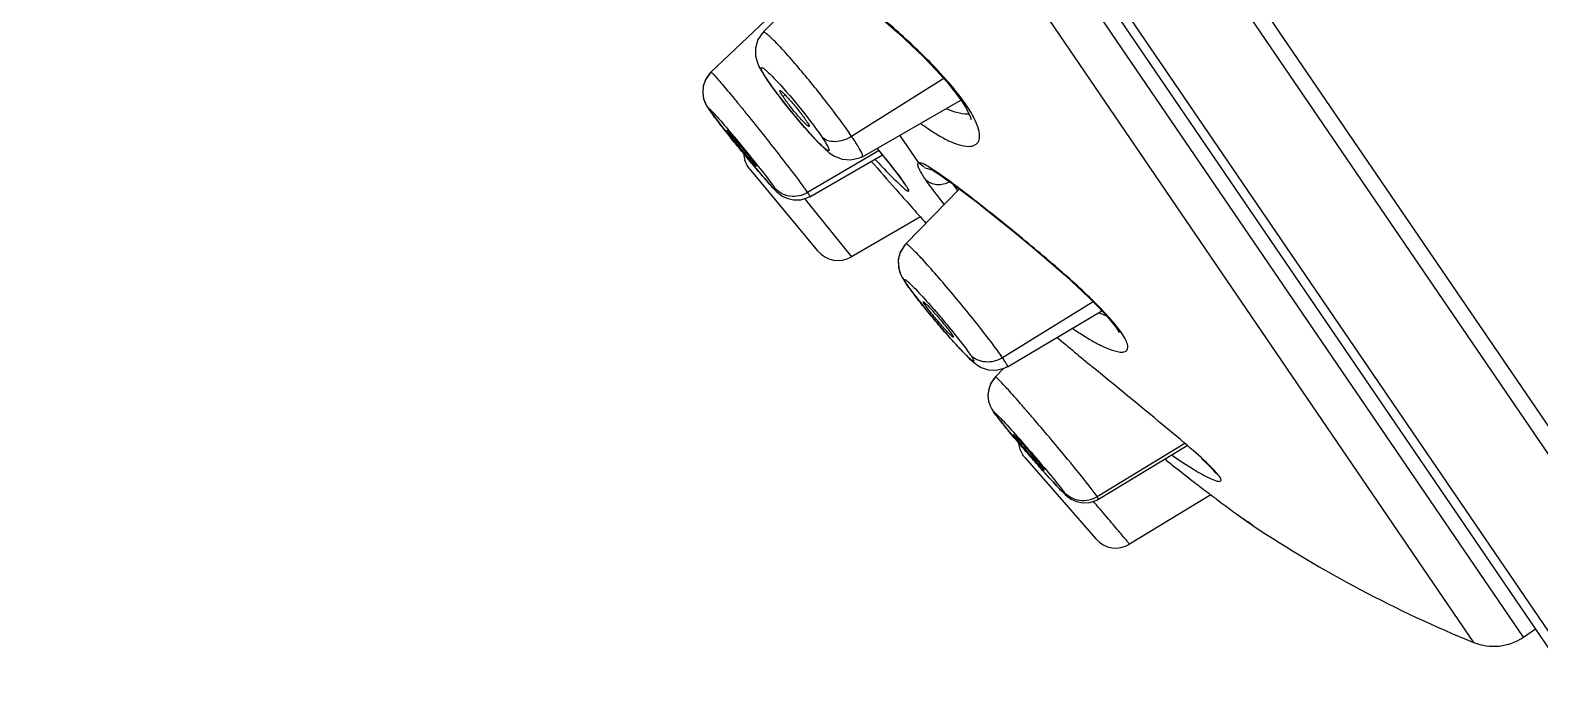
# Model space of a CAD drawing. Header units: millimetres. Extents: x 1122 to 8358, y -1894 to -296.
# Drawn here: x 7956.05 to 7984.51, y -635.39 to -622.93 of the extents above; entities that cross this region are included whole.
import ezdxf

# ---------------------------------------------------------------- set-up
doc = ezdxf.new("R2010")
doc.units = ezdxf.units.MM
doc.header["$LTSCALE"] = 3
doc.layers.add('DEF_LAYER_ASSEM_MEMBER', color=7, linetype='Continuous')

msp = doc.modelspace()

# ---------------------------------------------------------------- linework, layer by layer
at = {"layer": 'DEF_LAYER_ASSEM_MEMBER', "color": 9, "linetype": 'Continuous'}
for p, q in [((7985.436, -635.392), (7941.588, -571.048)), ((7986.127, -633.067), (7944.004, -571.255)), ((7944.813, -571.935), (7987.965, -635.243)), ((7984.202, -634.379), (7942.079, -572.567)), ((7941.642, -573.405), (7983.262, -634.479)), ((7969.973, -623.905), (7969.947, -623.872)), ((7973.274, -623.846), (7971.538, -624.937)), ((7970.281, -624.151), (7970.244, -624.186)), ((7973.609, -624.268), (7973.692, -624.338)), ((7968.872, -624.458), (7968.846, -624.424)), ((7972.803, -625.435), (7972.449, -624.915)), ((7972.055, -625.206), (7970.706, -625.998)), ((7972.546, -625.837), (7972.512, -625.795)), ((7970.651, -626.11), (7970.673, -626.137)), ((7970.673, -626.137), (7970.719, -626.194)), ((7970.719, -626.194), (7971.533, -627.211)), ((7972.597, -627.755), (7972.565, -627.715)), ((7972.928, -628.095), (7972.916, -628.108)), ((7976.091, -628.055), (7974.381, -629.11)), ((7976.626, -628.644), (7976.529, -628.554)), ((7974.246, -630.175), (7974.211, -630.13)), ((7977.816, -630.728), (7976.168, -631.733)), ((7977.474, -631.046), (7977.443, -631.022)), ((7978.47, -631.35), (7978.365, -631.247)), ((7976.192, -631.775), (7976.168, -631.733)), ((7976.117, -631.846), (7976.095, -631.82)), ((7979.096, -632.271), (7979.007, -632.208)), ((7979.1, -632.273), (7979.096, -632.271))]:
    msp.add_line(p, q, dxfattribs=at)
at = {"layer": 'DEF_LAYER_ASSEM_MEMBER', "color": 7, "linetype": 'Continuous'}
for p, q in [((7985.082, -635.177), (7941.658, -571.457)), ((7970.988, -621.855), (7969.868, -622.974)), ((7969.922, -622.746), (7968.886, -623.727)), ((7969.868, -622.974), (7969.868, -622.974)), ((7968.886, -623.726), (7968.865, -623.747)), ((7973.127, -623.681), (7973.338, -623.917)), ((7969.946, -623.872), (7970.028, -623.988)), ((7969.947, -623.872), (7969.946, -623.872)), ((7970.028, -623.988), (7970.178, -624.19)), ((7973.338, -623.917), (7973.521, -624.145)), ((7970.178, -624.19), (7970.34, -624.398)), ((7971.744, -625.323), (7973.599, -624.251)), ((7973.521, -624.145), (7973.608, -624.267)), ((7973.608, -624.267), (7973.609, -624.268)), ((7973.609, -624.268), (7973.686, -624.389)), ((7968.81, -624.367), (7968.839, -624.413)), ((7968.839, -624.413), (7968.846, -624.424)), ((7968.839, -624.413), (7968.846, -624.424)), ((7968.937, -624.55), (7969.019, -624.658)), ((7970.34, -624.398), (7970.504, -624.598)), ((7970.504, -624.598), (7970.659, -624.78)), ((7973.686, -624.389), (7973.772, -624.556)), ((7973.772, -624.556), (7973.793, -624.617)), ((7969.196, -624.845), (7969.183, -624.822)), ((7969.216, -624.908), (7969.323, -625.041)), ((7970.659, -624.78), (7970.8, -624.938)), ((7970.8, -624.938), (7970.922, -625.067)), ((7969.729, -625.481), (7969.741, -625.502)), ((7970.75, -626.074), (7972.118, -625.284)), ((7971.684, -625.343), (7971.74, -625.315)), ((7971.74, -625.315), (7971.74, -625.315)), ((7969.615, -625.549), (7970.896, -627.097)), ((7972.512, -625.795), (7972.511, -625.795)), ((7973.57, -625.926), (7972.558, -626.964)), ((7972.833, -626.456), (7971.533, -627.211)), ((7972.557, -626.964), (7972.557, -626.964)), ((7972.564, -627.713), (7972.612, -627.781)), ((7972.565, -627.715), (7972.564, -627.713)), ((7972.612, -627.781), (7972.714, -627.919)), ((7972.714, -627.919), (7972.833, -628.071)), ((7972.833, -628.071), (7972.962, -628.232)), ((7974.475, -629.285), (7976.256, -628.227)), ((7973.228, -628.549), (7973.356, -628.695)), ((7976.478, -628.483), (7976.528, -628.552)), ((7976.529, -628.554), (7976.528, -628.552)), ((7974.247, -629.472), (7974.236, -629.484)), ((7974.401, -629.312), (7974.248, -629.473)), ((7974.121, -629.706), (7974.108, -629.823)), ((7974.163, -629.59), (7974.121, -629.706)), ((7974.236, -629.484), (7974.163, -629.59)), ((7974.108, -629.823), (7974.12, -629.931)), ((7974.12, -629.931), (7974.149, -630.019)), ((7974.18, -630.08), (7974.211, -630.13)), ((7974.211, -630.13), (7974.209, -630.126)), ((7974.299, -630.248), (7974.383, -630.354)), ((7974.596, -630.573), (7974.589, -630.56)), ((7974.592, -630.606), (7974.707, -630.742)), ((7976.192, -631.776), (7977.862, -630.767)), ((7974.809, -631.001), (7976.142, -632.529)), ((7975.051, -631.139), (7975.156, -631.257)), ((7978.301, -631.173), (7978.35, -631.227)), ((7975.161, -631.215), (7975.168, -631.228)), ((7978.35, -631.227), (7978.365, -631.247)), ((7978.365, -631.247), (7978.365, -631.247)), ((7978.31, -631.697), (7976.778, -632.627)), ((7978.798, -632.058), (7979.018, -632.216)), ((7979.018, -632.216), (7979.093, -632.269)), ((7984.202, -634.379), (7984.431, -634.223))]:
    msp.add_line(p, q, dxfattribs=at)
for points in [[(7970.474, -621.557), (7970.472, -621.556), (7970.482, -621.56), (7970.525, -621.577), (7970.596, -621.612), (7970.694, -621.666), (7970.815, -621.74), (7970.958, -621.835), (7971.122, -621.948), (7971.306, -622.082), (7971.507, -622.234), (7971.722, -622.403), (7971.948, -622.586), (7972.181, -622.783), (7972.42, -622.993), (7972.661, -623.215), (7972.899, -623.445), (7973.127, -623.681)], [(7969.868, -622.974), (7969.771, -623.11), (7969.723, -623.271), (7969.725, -623.417), (7969.754, -623.531), (7969.791, -623.617), (7969.837, -623.701)], [(7968.886, -623.726), (7968.87, -623.742), (7968.787, -623.856), (7968.741, -623.983), (7968.73, -624.11), (7968.747, -624.224), (7968.779, -624.311), (7968.81, -624.367)], [(7968.865, -623.747), (7968.784, -623.862), (7968.74, -623.988)], [(7969.837, -623.701), (7969.902, -623.805), (7969.947, -623.872)], [(7968.74, -623.988), (7968.73, -624.114), (7968.748, -624.226), (7968.78, -624.312)], [(7968.845, -624.422), (7968.871, -624.46), (7968.937, -624.55)], [(7969.019, -624.658), (7969.114, -624.779), (7969.216, -624.908)], [(7969.323, -625.041), (7969.431, -625.174), (7969.537, -625.304)], [(7970.922, -625.067), (7971.026, -625.168), (7971.117, -625.246), (7971.216, -625.313), (7971.357, -625.369), (7971.52, -625.382), (7971.684, -625.343)], [(7972.02, -625.163), (7972.134, -625.303), (7972.247, -625.444), (7972.347, -625.572), (7972.431, -625.683)], [(7969.537, -625.304), (7969.639, -625.427), (7969.735, -625.541)], [(7969.735, -625.541), (7969.822, -625.643), (7969.899, -625.733)], [(7969.899, -625.733), (7969.966, -625.809), (7970.023, -625.873), (7970.072, -625.925), (7970.114, -625.968), (7970.157, -626.008), (7970.219, -626.055), (7970.317, -626.105), (7970.443, -626.136), (7970.579, -626.132)], [(7972.431, -625.683), (7972.496, -625.772), (7972.511, -625.795)], [(7973.018, -625.55), (7973.017, -625.55), (7973.03, -625.556), (7973.076, -625.581), (7973.144, -625.623), (7973.231, -625.681), (7973.335, -625.754), (7973.456, -625.841), (7973.592, -625.942), (7973.743, -626.057), (7973.908, -626.185), (7974.086, -626.326), (7974.277, -626.479), (7974.479, -626.642), (7974.691, -626.814), (7974.908, -626.994), (7975.129, -627.181), (7975.352, -627.373), (7975.574, -627.568), (7975.791, -627.765), (7975.996, -627.961), (7976.185, -628.15)], [(7972.512, -625.795), (7972.535, -625.83), (7972.542, -625.843)], [(7970.579, -626.132), (7970.715, -626.089), (7970.749, -626.072)], [(7972.448, -627.134), (7972.415, -627.28), (7972.425, -627.422), (7972.461, -627.535), (7972.501, -627.614), (7972.546, -627.686)], [(7972.557, -626.964), (7972.531, -626.993), (7972.452, -627.124), (7972.416, -627.265), (7972.422, -627.406), (7972.455, -627.523), (7972.496, -627.605)], [(7972.557, -626.964), (7972.526, -626.999), (7972.448, -627.134)], [(7972.496, -627.605), (7972.543, -627.681), (7972.565, -627.715)], [(7972.962, -628.232), (7973.096, -628.393), (7973.228, -628.549)], [(7976.185, -628.15), (7976.349, -628.327), (7976.478, -628.483)], [(7976.529, -628.554), (7976.554, -628.592), (7976.58, -628.638)], [(7973.356, -628.695), (7973.474, -628.829), (7973.582, -628.946)], [(7973.582, -628.946), (7973.676, -629.044), (7973.755, -629.123), (7973.823, -629.185), (7973.89, -629.239)], [(7973.89, -629.239), (7973.98, -629.295), (7974.112, -629.34), (7974.262, -629.348), (7974.416, -629.309), (7974.473, -629.279)], [(7974.247, -629.472), (7974.166, -629.584), (7974.122, -629.7), (7974.108, -629.818), (7974.12, -629.927), (7974.148, -630.017), (7974.18, -630.081)], [(7974.209, -630.126), (7974.235, -630.163), (7974.299, -630.248)], [(7974.383, -630.354), (7974.483, -630.476), (7974.592, -630.606)], [(7974.707, -630.742), (7974.824, -630.878), (7974.94, -631.012), (7975.051, -631.139)], [(7978.131, -631.008), (7978.228, -631.1), (7978.301, -631.173)], [(7975.156, -631.257), (7975.25, -631.362), (7975.334, -631.454)], [(7975.334, -631.454), (7975.406, -631.532), (7975.467, -631.596), (7975.518, -631.648), (7975.561, -631.689), (7975.605, -631.728), (7975.673, -631.776), (7975.775, -631.822), (7975.898, -631.846), (7976.028, -631.838)], [(7976.028, -631.838), (7976.159, -631.794), (7976.192, -631.775)]]:
    msp.add_lwpolyline(points, dxfattribs=at)
at = {"layer": 'DEF_LAYER_ASSEM_MEMBER', "color": 9, "linetype": 'Continuous'}
for centre, radius, start, end in [((7970.32, -626.654), 4.091, 35.9193, 38.2559), ((7970.97, -626.181), 3.287, 34.113, 35.9009), ((7973.722, -624.093), 0.428, 271.2434, 274.4422), ((7973.1, -625.162), 0.404, 242.619, 260.4869), ((7970.413, -627.293), 2.582, 34.3022, 35.2514), ((8042.594, -548.987), 104.269, 229.88187, 230.35999), ((7996.731, -607.187), 30.661, 231.0923, 231.5791), ((7997.041, -606.797), 31.159, 231.5777, 232.3153), ((7997.256, -606.516), 31.513, 232.3182, 232.9507), ((7976.85, -632.669), 2.093, 43.0868, 43.7193), ((7997.274, -606.494), 31.542, 232.9497, 233.3276), ((7997.658, -605.977), 32.186, 233.3278, 234.586)]:
    msp.add_arc(centre, radius, start, end, dxfattribs=at)
at = {"layer": 'DEF_LAYER_ASSEM_MEMBER', "color": 7, "linetype": 'Continuous'}
for centre, radius, start, end in [((7970.009, -625.229), 0.508, 184.788, 198.1698), ((8139.506, -478.593), 222.808, 221.21827, 221.39739), ((8152.406, -467.217), 240.007, 221.39814, 221.60439), ((7971.282, -626.778), 0.5, 219.605, 300.143), ((7992.036, -612.893), 23.301, 236.2767, 247.8802), ((7976.519, -632.2), 0.5, 221.105, 301.2626), ((7983.639, -633.553), 1, 247.8802, 304.2731)]:
    msp.add_arc(centre, radius, start, end, dxfattribs=at)
at = {"layer": 'DEF_LAYER_ASSEM_MEMBER', "color": 9, "linetype": 'Continuous'}
for points, start_tangent, end_tangent in [([(7973.334, -623.884), (7972.653, -623.188), (7971.89, -622.522), (7971.164, -621.961), (7970.58, -621.576)], (-0.659093, 0.752062), (-0.86692, 0.498447)), ([(7971.538, -624.937), (7971.078, -624.31), (7970.804, -623.963), (7970.529, -623.632), (7970.278, -623.345), (7970.074, -623.13), (7969.995, -623.054), (7969.934, -623.002), (7969.891, -622.975), (7969.868, -622.974)], (-0.562776, 0.826609), (-0.719323, -0.694676)), ([(7968.886, -623.727), (7968.892, -623.729), (7968.903, -623.738), (7968.921, -623.755), (7968.944, -623.779), (7969.008, -623.851), (7969.095, -623.95), (7969.2, -624.075), (7969.321, -624.222), (7969.455, -624.385), (7969.599, -624.563), (7969.901, -624.941), (7970.193, -625.314), (7970.636, -625.898)], (0.750576, 0.660784), (0.585881, -0.810397)), ([(7969.833, -623.659), (7969.836, -623.641), (7969.855, -623.643), (7969.888, -623.664), (7969.936, -623.704)], (-0.17976, 0.98371), (0.74783, -0.66389)), ([(7969.973, -623.905), (7969.874, -623.749), (7969.846, -623.695), (7969.833, -623.659)], (-0.563142, 0.82636), (-0.17976, 0.98371)), ([(7969.936, -623.704), (7969.966, -623.731), (7970.072, -623.836)], (0.74783, -0.66389), (0.693057, -0.720882)), ([(7970.974, -624.945), (7971.042, -625.05), (7971.088, -625.129), (7971.102, -625.159), (7971.11, -625.181), (7971.111, -625.196), (7971.107, -625.204), (7971.081, -625.198), (7971.032, -625.163), (7970.961, -625.099), (7970.872, -625.01), (7970.768, -624.898), (7970.652, -624.768), (7970.403, -624.473), (7969.973, -623.905)], (0.563138, -0.826363), (-0.563142, 0.82636)), ([(7970.072, -623.836), (7970.542, -624.375), (7970.974, -624.945)], (0.693057, -0.720882), (0.563138, -0.826363)), ([(7973.532, -624.121), (7973.486, -624.063), (7973.335, -623.885)], (-0.618534, 0.785758), (-0.66033, 0.750976)), ([(7973.815, -624.536), (7973.788, -624.488), (7973.692, -624.338)], (-0.483894, 0.875127), (-0.565575, 0.824697)), ([(7968.872, -624.458), (7968.859, -624.438), (7968.849, -624.423), (7968.844, -624.412), (7968.842, -624.406), (7968.845, -624.405), (7968.851, -624.409), (7968.861, -624.417), (7968.874, -624.43)], (-0.563133, 0.826366), (0.713786, -0.700364)), ([(7968.961, -624.58), (7968.934, -624.544), (7968.872, -624.458)], (-0.601124, 0.799156), (-0.563133, 0.826366)), ([(7968.874, -624.43), (7968.892, -624.448), (7968.966, -624.528)], (0.713786, -0.700364), (0.668541, -0.743675)), ([(7970.085, -625.907), (7970.113, -625.958), (7970.061, -625.912), (7969.939, -625.778), (7969.761, -625.571), (7969.547, -625.316), (7969.325, -625.044), (7969.121, -624.788), (7968.961, -624.58)], (0.563138, -0.826363), (-0.601124, 0.799156)), ([(7968.966, -624.528), (7969.238, -624.843), (7969.58, -625.257), (7969.893, -625.65), (7970.085, -625.907)], (0.668541, -0.743675), (0.563138, -0.826363)), ([(7973.466, -624.472), (7973.434, -624.461), (7973.335, -624.421)], (-0.947887, 0.318607), (-0.915982, 0.40122)), ([(7973.731, -624.521), (7973.673, -624.519), (7973.466, -624.472)], (-0.999751, -0.022323), (-0.947887, 0.318607)), ([(7973.898, -624.71), (7973.881, -624.669), (7973.815, -624.536)], (-0.358659, 0.933469), (-0.483894, 0.875127)), ([(7972.849, -624.699), (7973.122, -624.884), (7973.366, -625.018), (7973.573, -625.098), (7973.74, -625.125), (7973.862, -625.099), (7973.933, -625.022), (7973.947, -624.892), (7973.899, -624.712)], (0.805812, -0.592172), (-0.36669, 0.930343)), ([(7971.538, -624.937), (7971.387, -625.008), (7971.224, -625.037), (7971.078, -625.013), (7970.974, -624.945)], (-0.846754, -0.531985), (-0.693281, 0.720667)), ([(7971.671, -625.144), (7971.644, -625.099), (7971.538, -624.937)], (-0.513335, 0.858188), (-0.56404, 0.825747)), ([(7971.74, -625.315), (7971.745, -625.299), (7971.735, -625.265), (7971.671, -625.144)], (0.859717, 0.51077), (-0.513335, 0.858188)), ([(7972.371, -625.601), (7972.297, -625.506), (7972.027, -625.169)], (-0.6107, 0.791862), (-0.633846, 0.773459)), ([(7971.986, -625.377), (7972.113, -625.512), (7972.42, -625.821)], (0.683458, -0.72999), (0.724959, -0.688792)), ([(7972.859, -625.639), (7972.814, -625.556), (7972.789, -625.494), (7972.786, -625.454), (7972.803, -625.435)], (-0.512502, 0.858686), (0.952948, 0.303133)), ([(7973.162, -625.625), (7973.032, -625.538), (7972.927, -625.476), (7972.851, -625.441), (7972.804, -625.435)], (-0.823071, 0.567938), (-0.96303, -0.269392)), ([(7972.914, -625.52), (7972.804, -625.435)], (-0.887718, 0.460388), (-0.673928, 0.738797)), ([(7972.521, -625.802), (7972.49, -625.759), (7972.371, -625.601)], (-0.576724, 0.816939), (-0.6107, 0.791862)), ([(7972.934, -625.755), (7972.913, -625.724), (7972.859, -625.639)], (-0.561975, 0.827154), (-0.512502, 0.858686)), ([(7973.388, -625.793), (7973.144, -625.848), (7972.934, -625.755)], (-0.872511, -0.488595), (-0.711555, 0.702631)), ([(7973.284, -626.217), (7973.179, -626.086), (7972.934, -625.755)], (-0.630213, 0.776422), (-0.563539, 0.826089)), ([(7976.342, -628.297), (7975.601, -627.582), (7974.704, -626.817), (7973.834, -626.124), (7973.162, -625.625)], (-0.677642, 0.735392), (-0.823071, 0.567938)), ([(7970.706, -625.998), (7970.372, -626.065), (7970.085, -625.907)], (-0.862631, -0.505833), (-0.642062, 0.766653)), ([(7970.636, -625.898), (7970.656, -625.927), (7970.706, -625.998)], (0.585881, -0.810397), (0.562707, -0.826657)), ([(7970.706, -625.998), (7970.727, -626.029), (7970.741, -626.052), (7970.749, -626.067), (7970.75, -626.074)], (0.563311, -0.826245), (-0.629329, -0.777139)), ([(7972.42, -625.821), (7972.488, -625.884), (7972.542, -625.93), (7972.581, -625.959), (7972.595, -625.967), (7972.605, -625.97), (7972.612, -625.969), (7972.614, -625.964), (7972.613, -625.954), (7972.607, -625.939), (7972.584, -625.897), (7972.546, -625.837)], (0.724959, -0.688792), (-0.562503, 0.826795)), ([(7973.432, -625.823), (7973.456, -625.856), (7973.535, -625.961)], (0.578551, -0.815646), (0.611678, -0.791107)), ([(7974.381, -629.11), (7974.197, -628.855), (7973.94, -628.521), (7973.64, -628.148), (7973.327, -627.773), (7973.034, -627.435), (7972.905, -627.292), (7972.793, -627.171), (7972.699, -627.076), (7972.627, -627.008), (7972.58, -626.97), (7972.557, -626.964)], (-0.562626, 0.826712), (-0.726725, -0.686929)), ([(7972.597, -627.755), (7972.547, -627.676), (7972.535, -627.651), (7972.532, -627.637), (7972.539, -627.634), (7972.554, -627.641), (7972.578, -627.659), (7972.61, -627.686)], (-0.563143, 0.826359), (0.739799, -0.672828)), ([(7972.714, -627.916), (7972.68, -627.871), (7972.597, -627.755)], (-0.603656, 0.797245), (-0.563143, 0.826359)), ([(7972.61, -627.686), (7972.636, -627.711), (7972.733, -627.808)], (0.739799, -0.672828), (0.694037, -0.71994)), ([(7973.778, -629.06), (7973.818, -629.122), (7973.831, -629.145), (7973.838, -629.162), (7973.841, -629.173), (7973.838, -629.178), (7973.83, -629.176), (7973.817, -629.169), (7973.777, -629.138), (7973.719, -629.084), (7973.645, -629.01), (7973.557, -628.917), (7973.458, -628.808), (7973.349, -628.687), (7973.121, -628.421), (7972.9, -628.153), (7972.714, -627.916)], (0.563138, -0.826363), (-0.603656, 0.797245)), ([(7972.733, -627.808), (7973.301, -628.45), (7973.582, -628.797), (7973.778, -629.06)], (0.694037, -0.71994), (0.563138, -0.826363)), ([(7976.346, -628.324), (7976.314, -628.312), (7976.209, -628.27)], (-0.945026, 0.326995), (-0.917305, 0.398186)), ([(7976.506, -628.484), (7976.468, -628.439), (7976.342, -628.298)], (-0.634053, 0.77329), (-0.678902, 0.734228)), ([(7975.714, -628.563), (7975.938, -628.711), (7976.042, -628.774), (7976.141, -628.83), (7976.401, -628.951), (7976.597, -629.003), (7976.666, -629.001), (7976.714, -628.981), (7976.74, -628.941), (7976.741, -628.883)], (0.821361, -0.570409), (-0.155266, 0.987873)), ([(7976.626, -628.644), (7976.6, -628.606), (7976.506, -628.484)], (-0.559264, 0.82899), (-0.634053, 0.77329)), ([(7976.741, -628.882), (7976.706, -628.778), (7976.626, -628.644)], (-0.139676, 0.990197), (-0.567081, 0.823662)), ([(7974.381, -629.11), (7974.055, -629.191), (7973.778, -629.06)], (-0.85117, -0.524889), (-0.671076, 0.741388)), ([(7974.473, -629.279), (7974.474, -629.265), (7974.458, -629.232), (7974.427, -629.18), (7974.381, -629.11)], (0.853482, 0.521122), (-0.564414, 0.825492)), ([(7976.072, -631.601), (7975.608, -631.023), (7975.304, -630.658), (7974.99, -630.288), (7974.84, -630.114), (7974.7, -629.954), (7974.574, -629.811), (7974.464, -629.689), (7974.374, -629.592), (7974.308, -629.522), (7974.283, -629.498), (7974.265, -629.482), (7974.253, -629.473), (7974.247, -629.472)], (-0.606899, 0.794779), (-0.681586, -0.731738)), ([(7978.277, -631.136), (7977.87, -630.769), (7977.325, -630.311), (7976.074, -629.281)], (-0.716255, 0.697839), (-0.769997, 0.638048)), ([(7974.246, -630.175), (7974.237, -630.161), (7974.231, -630.151), (7974.23, -630.145), (7974.233, -630.145), (7974.239, -630.149), (7974.25, -630.157), (7974.283, -630.189)], (-0.563148, 0.826356), (0.712222, -0.701954)), ([(7974.324, -630.278), (7974.299, -630.246), (7974.246, -630.175)], (-0.617978, 0.786196), (-0.563148, 0.826356)), ([(7974.283, -630.189), (7974.305, -630.211), (7974.393, -630.303)], (0.712222, -0.701954), (0.682471, -0.730913)), ([(7975.541, -631.646), (7975.551, -631.662), (7975.556, -631.672), (7975.556, -631.676), (7975.55, -631.674), (7975.539, -631.665), (7975.523, -631.651), (7975.503, -631.631), (7975.477, -631.606), (7975.414, -631.539), (7975.334, -631.454), (7975.241, -631.352), (7975.137, -631.236), (7974.91, -630.978), (7974.681, -630.71), (7974.477, -630.467), (7974.324, -630.278)], (0.563138, -0.826363), (-0.617978, 0.786196)), ([(7974.393, -630.303), (7974.694, -630.636), (7975.053, -631.049), (7975.366, -631.422), (7975.475, -631.559), (7975.541, -631.646)], (0.682471, -0.730913), (0.563138, -0.826363)), ([(7977.579, -630.951), (7977.981, -631.215), (7978.287, -631.383)], (0.81989, -0.572521), (0.905996, -0.423285)), ([(7978.363, -631.223), (7978.343, -631.202), (7978.277, -631.137)], (-0.691019, 0.722836), (-0.718417, 0.695612)), ([(7978.287, -631.383), (7978.412, -631.432), (7978.483, -631.439)], (0.905996, -0.423285), (0.954732, 0.297469)), ([(7978.47, -631.35), (7978.454, -631.327), (7978.379, -631.239)], (-0.555915, 0.831239), (-0.682998, 0.730421)), ([(7978.483, -631.439), (7978.498, -631.429), (7978.501, -631.412), (7978.492, -631.385), (7978.47, -631.35)], (0.965066, 0.262006), (-0.570655, 0.82119)), ([(7976.168, -631.733), (7975.835, -631.803), (7975.541, -631.646)], (-0.853915, -0.520413), (-0.660581, 0.750754)), ([(7976.168, -631.733), (7976.151, -631.708), (7976.072, -631.601)], (-0.562148, 0.827037), (-0.606899, 0.794779)), ([(7976.778, -632.627), (7976.775, -632.624), (7976.766, -632.613), (7976.751, -632.595), (7976.73, -632.569), (7976.703, -632.538), (7976.671, -632.499), (7976.592, -632.405), (7976.494, -632.289), (7976.381, -632.156), (7976.254, -632.007), (7976.117, -631.846)], (0.854844, 0.518885), (-0.64899, 0.760797))]:
    msp.add_spline(points, degree=3, dxfattribs=dict(at, start_tangent=start_tangent, end_tangent=end_tangent))
at = {"layer": 'DEF_LAYER_ASSEM_MEMBER', "color": 7, "linetype": 'Continuous'}
for points, start_tangent, end_tangent in [([(7970.244, -624.186), (7970.215, -624.141), (7970.195, -624.107), (7970.184, -624.084), (7970.184, -624.072)], (-0.563141, 0.826361), (0.709729, 0.704475)), ([(7970.184, -624.072), (7970.191, -624.072), (7970.204, -624.08), (7970.246, -624.116), (7970.306, -624.177), (7970.381, -624.26), (7970.462, -624.356), (7970.544, -624.457), (7970.681, -624.64)], (0.709729, 0.704475), (0.563138, -0.826363)), ([(7970.737, -624.75), (7970.729, -624.749), (7970.715, -624.741), (7970.673, -624.704), (7970.612, -624.642), (7970.538, -624.56), (7970.457, -624.466), (7970.377, -624.366), (7970.244, -624.186)], (-0.864539, -0.502567), (-0.563141, 0.826361)), ([(7969.183, -624.822), (7969.192, -624.827), (7969.212, -624.848), (7969.244, -624.883), (7969.285, -624.93)], (0.726214, 0.687469), (0.654518, -0.756046)), ([(7969.74, -625.502), (7969.734, -625.498), (7969.719, -625.484), (7969.697, -625.46), (7969.667, -625.427), (7969.631, -625.386), (7969.59, -625.338), (7969.499, -625.229), (7969.402, -625.111), (7969.313, -624.999), (7969.196, -624.845)], (-0.864981, -0.501804), (-0.563134, 0.826366)), ([(7970.681, -624.64), (7970.709, -624.684), (7970.729, -624.718), (7970.738, -624.74), (7970.737, -624.75)], (0.563138, -0.826363), (-0.864539, -0.502567)), ([(7969.285, -624.93), (7969.539, -625.236), (7969.657, -625.384), (7969.729, -625.481)], (0.654518, -0.756046), (0.563138, -0.826363)), ([(7969.615, -625.549), (7969.589, -625.513), (7969.526, -625.387)], (-0.637483, 0.770464), (-0.313043, 0.949739)), ([(7972.916, -628.108), (7972.894, -628.071), (7972.889, -628.061), (7972.889, -628.056)], (-0.563143, 0.82636), (0.70096, 0.7132)), ([(7972.889, -628.056), (7972.896, -628.057), (7972.91, -628.068), (7972.931, -628.087), (7972.959, -628.114), (7973.031, -628.19), (7973.117, -628.287), (7973.211, -628.396), (7973.3, -628.505), (7973.432, -628.677)], (0.70096, 0.7132), (0.563138, -0.826363)), ([(7973.457, -628.726), (7973.449, -628.724), (7973.434, -628.713), (7973.412, -628.693), (7973.384, -628.665), (7973.312, -628.589), (7973.225, -628.492), (7973.133, -628.384), (7973.045, -628.277), (7972.916, -628.108)], (-0.858463, -0.512875), (-0.563143, 0.82636)), ([(7973.432, -628.677), (7973.453, -628.712), (7973.457, -628.726)], (0.563138, -0.826363), (-0.858463, -0.512875)), ([(7974.589, -630.56), (7974.593, -630.562), (7974.602, -630.569), (7974.615, -630.582), (7974.633, -630.6)], (0.695388, 0.718635), (0.693104, -0.720838)), ([(7975.167, -631.227), (7975.16, -631.223), (7975.144, -631.208), (7975.12, -631.183), (7975.087, -631.148), (7975.048, -631.105), (7975.003, -631.056), (7974.904, -630.944), (7974.802, -630.825), (7974.708, -630.714), (7974.596, -630.573)], (-0.854541, -0.519383), (-0.563147, 0.826357)), ([(7974.633, -630.6), (7974.924, -630.926), (7975.076, -631.106), (7975.161, -631.215)], (0.693104, -0.720838), (0.563138, -0.826363)), ([(7974.809, -631.001), (7974.766, -630.944), (7974.689, -630.73)], (-0.657426, 0.753519), (-0.116819, 0.993153))]:
    msp.add_spline(points, degree=3, dxfattribs=dict(at, start_tangent=start_tangent, end_tangent=end_tangent))

doc.saveas('drawing.dxf')
